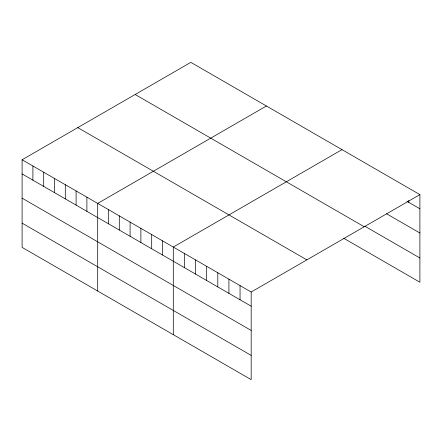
<?xml version="1.0" encoding="UTF-8"?>
<svg xmlns="http://www.w3.org/2000/svg" width="442" height="442" viewBox="0 0 442 442"><rect width="100%" height="100%" fill="white"/><g stroke="black" fill="none" stroke-linecap="round" stroke-linejoin="round"><path stroke-width="0.66" d="M22.1 159.766L251.178 292.024L251.178 379.645L22.1 247.387L22.1 159.766L190.822 62.355L419.9 194.613L419.9 282.234L343.771 238.282M266.421 105.997L97.693 203.408L97.693 291.035M342.014 149.645L173.292 247.056L173.292 334.677M251.178 292.024L419.9 194.613M407.016 201.348L419.9 208.784M386.518 213.751L419.9 233.022M364.854 226.216L419.9 257.995M135.147 94.5L364.219 226.757M77.781 127.622L306.853 259.874M22.1 173.938L251.178 306.196M22.1 198.176L251.178 330.434M22.1 223.149L251.178 355.407M408.773 200.337L408.773 202.359M240.05 285.598L240.05 299.77M228.923 279.173L228.923 293.35M217.796 272.753L217.796 286.924M206.668 266.327L206.668 280.499M195.546 259.902L195.546 274.073M184.419 253.476L184.419 267.653M162.49 240.818L162.49 254.995M151.694 234.586L151.694 248.758M140.893 228.348L140.893 242.525M130.092 222.116L130.092 236.288M119.296 215.878L119.296 230.055M108.494 209.646L108.494 223.818M86.897 197.176L86.897 211.348M76.096 190.938L76.096 205.116M65.3 184.706L65.3 198.878M54.499 178.469L54.499 192.646M43.697 172.236L43.697 186.408M32.901 165.999L32.901 180.176"/></g></svg>
